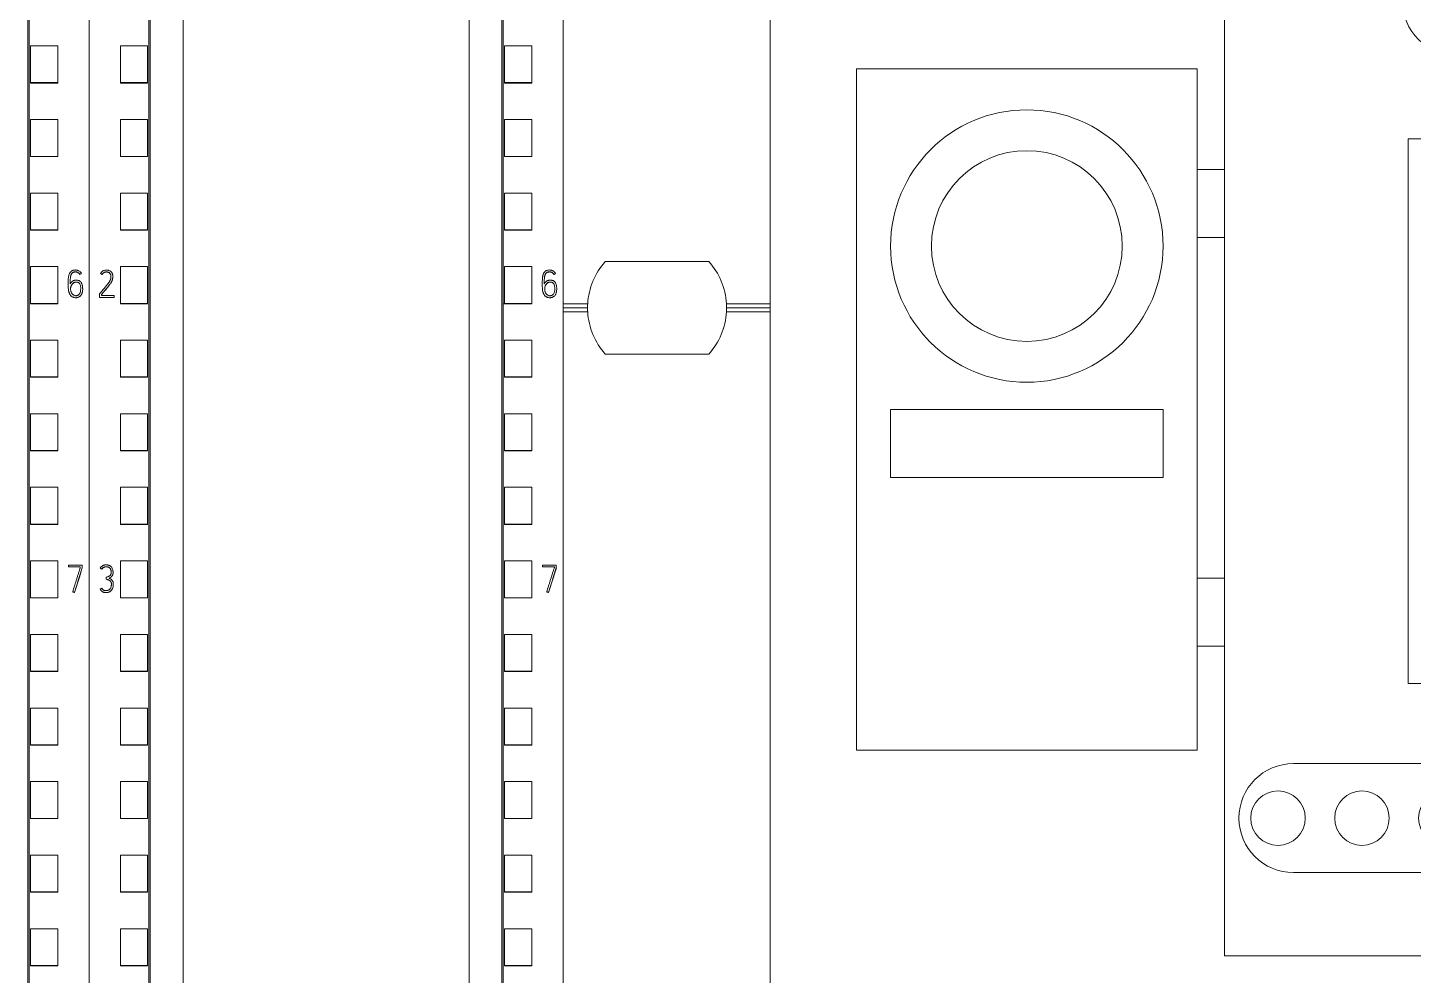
# Model space of a CAD drawing. Header units: millimetres. Extents: x 4134 to 7422, y 1400 to 3585.
# Drawn here: x 5524.5 to 5626.3, y 3261.6 to 3331.2 of the extents above; entities that cross this region are included whole.
import ezdxf

# ---------------------------------------------------------------- set-up
doc = ezdxf.new("R2010")
doc.units = ezdxf.units.MM
doc.layers.add('000-PI-Oprema', color=30, linetype='Continuous', lineweight=5)
for name, color, linetype in [('002-PI-Kabelska kanalica', 150, 'Continuous'), ('004-PI-DIN Šina', 3, 'Continuous'), ('SI-Ormari', 51, 'Continuous')]:
    doc.layers.add(name, color=color, linetype=linetype)

# ---------------------------------------------------------------- blocks, each defined once
blk = doc.blocks.new('*U540')
at = {"layer": '000-PI-Oprema', "color": 0, "linetype": 'ByBlock', "lineweight": 0}
for p, q in [((2.5, 25), (22.5, 25)), ((2.5, 25), (2.5, 20)), ((22.5, 25), (22.5, 20)), ((2.5, 20), (22.5, 20))]:
    blk.add_line(p, q, dxfattribs=at)
blk.add_lwpolyline([(0, 50), (25, 50), (25, 0), (0, 0)], close=True, dxfattribs=at)
for radius in [10, 7]:
    blk.add_circle((12.5, 37), radius, dxfattribs=at)
blk = doc.blocks.new('*U541')
at = {"layer": 'SI-Ormari', "color": 0, "linetype": 'ByBlock', "lineweight": 0}
for p, q in [((17.07, 74), (33.93, 74)), ((17.07, 74), (33.93, 74)), ((17.07, 66), (33.93, 66)), ((17.07, 66), (33.93, 66)), ((25.5, 59.88), (13.5, 59.88)), ((13.5, 59.88), (13.5, 19.88)), ((25.5, 59.88), (13.5, 59.88)), ((13.5, 59.88), (13.5, 19.88)), ((25.5, 59.88), (37.5, 59.88)), ((25.5, 59.88), (37.5, 59.88)), ((37.5, 59.88), (37.5, 19.88)), ((37.5, 59.88), (37.5, 19.88)), ((25.5, 19.88), (13.5, 19.88)), ((25.5, 19.88), (13.5, 19.88)), ((25.5, 19.88), (37.5, 19.88)), ((25.5, 19.88), (37.5, 19.88)), ((5.07, 14), (45.93, 14)), ((5.07, 14), (45.93, 14)), ((5.07, 6), (45.93, 6)), ((5.07, 6), (45.93, 6))]:
    blk.add_line(p, q, dxfattribs=at)
for points in [[(0, -0.12), (0, 79.88), (51, 79.88), (51, -0.12)], [(15.5, 44.88), (15.5, 54.88), (35.5, 54.88), (35.5, 44.88)], [(15.5, 44.88), (15.5, 54.88), (35.5, 54.88), (35.5, 44.88)]]:
    blk.add_lwpolyline(points, close=True, dxfattribs=at)
for centre, radius in [((16.26, 70), 2), ((16.26, 70), 2), ((22.42, 70), 2), ((22.42, 70), 2), ((28.58, 70), 2), ((28.58, 70), 2), ((34.74, 70), 2), ((34.74, 70), 2), ((18.5, 39.88), 3), ((18.5, 39.88), 3), ((25.5, 39.88), 3), ((25.5, 39.88), 3), ((32.5, 39.88), 3), ((32.5, 39.88), 3), ((3.94, 10), 2), ((3.94, 10), 2), ((10.1, 10), 2), ((10.1, 10), 2), ((16.26, 10), 2), ((16.26, 10), 2), ((22.42, 10), 2), ((22.42, 10), 2), ((28.58, 10), 2), ((28.58, 10), 2), ((34.74, 10), 2), ((34.74, 10), 2), ((40.9, 10), 2), ((40.9, 10), 2), ((47.06, 10), 2), ((47.06, 10), 2)]:
    blk.add_circle(centre, radius, dxfattribs=at)
for centre, start, end in [((17.07, 70), 90, 270), ((17.07, 70), 90, 270), ((33.93, 70), 270, 90), ((33.93, 70), 270, 90), ((5.07, 10), 90, 270), ((5.07, 10), 90, 270), ((45.93, 10), 270, 90), ((45.93, 10), 270, 90)]:
    blk.add_arc(centre, 4, start, end, dxfattribs=at)
blk = doc.blocks.new('S7-1500 AI HS - 6ES7531-7NF10-0AB0')
at = {"layer": '000-PI-Oprema', "color": 0, "linetype": 'ByBlock', "lineweight": 0}
for p, q in [((0, 134.68), (0, 21.26)), ((34.8, 134.68), (34.8, 21.26)), ((4.4, 132.4), (4.4, 23.58)), ((30.4, 23.58), (30.4, 132.4)), ((2.3, 101.38), (2.3, 104.08)), ((4.3, 104.08), (2.3, 104.08)), ((4.3, 101.38), (4.3, 104.08)), ((30.5, 101.38), (30.5, 104.08)), ((30.5, 104.08), (32.5, 104.08)), ((32.5, 101.38), (32.5, 104.08)), ((2.3, 101.35), (2.3, 101.38)), ((4.3, 101.38), (2.3, 101.38)), ((4.3, 101.35), (2.3, 101.35)), ((4.3, 101.35), (4.3, 101.38)), ((30.5, 101.35), (30.5, 101.38)), ((30.5, 101.38), (32.5, 101.38)), ((30.5, 101.35), (32.5, 101.35)), ((32.5, 101.35), (32.5, 101.38)), ((2.3, 95.97), (2.3, 98.68)), ((4.3, 98.68), (2.3, 98.68)), ((4.3, 95.97), (4.3, 98.68)), ((30.5, 95.97), (30.5, 98.68)), ((30.5, 98.68), (32.5, 98.68)), ((32.5, 95.97), (32.5, 98.68)), ((2.3, 95.95), (2.3, 95.97)), ((4.3, 95.97), (2.3, 95.97)), ((4.3, 95.95), (2.3, 95.95)), ((4.3, 95.95), (4.3, 95.97)), ((30.5, 95.95), (30.5, 95.97)), ((30.5, 95.97), (32.5, 95.97)), ((30.5, 95.95), (32.5, 95.95)), ((32.5, 95.95), (32.5, 95.97)), ((2.3, 90.57), (2.3, 93.27)), ((4.3, 93.27), (2.3, 93.27)), ((4.3, 90.57), (4.3, 93.27)), ((30.5, 90.57), (30.5, 93.27)), ((30.5, 93.27), (32.5, 93.27)), ((32.5, 90.57), (32.5, 93.27)), ((2.3, 90.55), (2.3, 90.57)), ((4.3, 90.57), (2.3, 90.57)), ((4.3, 90.55), (2.3, 90.55)), ((4.3, 90.55), (4.3, 90.57)), ((30.5, 90.55), (30.5, 90.57)), ((30.5, 90.57), (32.5, 90.57)), ((30.5, 90.55), (32.5, 90.55)), ((32.5, 90.55), (32.5, 90.57)), ((2.3, 85.17), (2.3, 87.87)), ((4.3, 87.87), (2.3, 87.87)), ((4.3, 85.17), (4.3, 87.87)), ((30.5, 85.17), (30.5, 87.87)), ((30.5, 87.87), (32.5, 87.87)), ((32.5, 85.17), (32.5, 87.87)), ((1.75, 87.13), (1.75, 87.14)), ((33.27, 86.57), (33.27, 86.56)), ((34.12, 87.3), (34.12, 87.3)), ((34.24, 87.37), (34.24, 87.36)), ((1.84, 85.61), (0.77, 85.61)), ((0.77, 85.61), (1.84, 85.61)), ((1.84, 85.75), (0.91, 85.75)), ((1.84, 85.61), (1.84, 85.75)), ((1.84, 85.61), (1.84, 85.61)), ((34.34, 86.27), (34.34, 86.27)), ((2.3, 85.15), (2.3, 85.17)), ((4.3, 85.17), (2.3, 85.17)), ((4.3, 85.15), (2.3, 85.15)), ((4.3, 85.15), (4.3, 85.17)), ((30.5, 85.15), (30.5, 85.17)), ((30.5, 85.17), (32.5, 85.17)), ((30.5, 85.15), (32.5, 85.15)), ((32.5, 85.15), (32.5, 85.17)), ((2.3, 79.77), (2.3, 82.47)), ((4.3, 82.47), (2.3, 82.47)), ((4.3, 79.77), (4.3, 82.47)), ((30.5, 79.77), (30.5, 82.47)), ((30.5, 82.47), (32.5, 82.47)), ((32.5, 79.77), (32.5, 82.47)), ((2.3, 79.75), (2.3, 79.77)), ((4.3, 79.77), (2.3, 79.77)), ((4.3, 79.75), (2.3, 79.75)), ((4.3, 79.75), (4.3, 79.77)), ((30.5, 79.75), (30.5, 79.77)), ((30.5, 79.77), (32.5, 79.77)), ((30.5, 79.75), (32.5, 79.75)), ((32.5, 79.75), (32.5, 79.77)), ((2.3, 74.37), (2.3, 77.07)), ((4.3, 77.07), (2.3, 77.07)), ((4.3, 74.37), (4.3, 77.07)), ((30.5, 74.37), (30.5, 77.07)), ((30.5, 77.07), (32.5, 77.07)), ((32.5, 74.37), (32.5, 77.07)), ((2.3, 74.35), (2.3, 74.37)), ((4.3, 74.37), (2.3, 74.37)), ((4.3, 74.35), (2.3, 74.35)), ((4.3, 74.35), (4.3, 74.37)), ((30.5, 74.37), (32.5, 74.37)), ((30.5, 74.35), (30.5, 74.37)), ((30.5, 74.35), (32.5, 74.35)), ((32.5, 74.35), (32.5, 74.37)), ((2.3, 68.97), (2.3, 71.67)), ((4.3, 71.67), (2.3, 71.67)), ((4.3, 68.97), (4.3, 71.67)), ((30.5, 68.97), (30.5, 71.67)), ((30.5, 71.67), (32.5, 71.67)), ((32.5, 68.97), (32.5, 71.67)), ((2.3, 68.95), (2.3, 68.97)), ((4.3, 68.97), (2.3, 68.97)), ((4.3, 68.95), (2.3, 68.95)), ((4.3, 68.95), (4.3, 68.97)), ((30.5, 68.97), (32.5, 68.97)), ((30.5, 68.95), (30.5, 68.97)), ((30.5, 68.95), (32.5, 68.95)), ((32.5, 68.95), (32.5, 68.97)), ((2.3, 63.56), (2.3, 66.27)), ((4.3, 66.27), (2.3, 66.27)), ((4.3, 63.56), (4.3, 66.27)), ((30.5, 63.56), (30.5, 66.27)), ((30.5, 66.27), (32.5, 66.27)), ((32.5, 63.56), (32.5, 66.27)), ((1.77, 65.41), (1.77, 65.42)), ((33.3, 65.82), (33.3, 65.96)), ((33.3, 65.96), (34.3, 65.96)), ((33.3, 65.82), (34.16, 65.82)), ((33.3, 65.82), (33.3, 65.82)), ((34.16, 65.82), (33.3, 65.82)), ((34.16, 65.78), (34.16, 65.82)), ((34.3, 65.96), (34.3, 65.76)), ((34.3, 65.76), (34.3, 65.75)), ((1.25, 65.06), (1.25, 65.06)), ((1.25, 64.92), (1.25, 64.92)), ((1.78, 64.56), (1.78, 64.56)), ((2.3, 63.55), (2.3, 63.56)), ((4.3, 63.56), (2.3, 63.56)), ((4.3, 63.55), (2.3, 63.55)), ((4.3, 63.55), (4.3, 63.56)), ((30.5, 63.55), (30.5, 63.56)), ((30.5, 63.56), (32.5, 63.56)), ((30.5, 63.55), (32.5, 63.55)), ((32.5, 63.55), (32.5, 63.56)), ((33.6, 64), (33.6, 63.99)), ((33.73, 63.95), (33.73, 63.95)), ((2.3, 58.16), (2.3, 60.86)), ((4.3, 60.86), (2.3, 60.86)), ((4.3, 58.16), (4.3, 60.86)), ((30.5, 58.16), (30.5, 60.86)), ((30.5, 60.86), (32.5, 60.86)), ((32.5, 58.16), (32.5, 60.86)), ((2.3, 58.15), (2.3, 58.16)), ((4.3, 58.16), (2.3, 58.16)), ((4.3, 58.15), (2.3, 58.15)), ((4.3, 58.15), (4.3, 58.16)), ((30.5, 58.15), (30.5, 58.16)), ((30.5, 58.16), (32.5, 58.16)), ((30.5, 58.15), (32.5, 58.15)), ((32.5, 58.15), (32.5, 58.16)), ((2.3, 52.76), (2.3, 55.46)), ((4.3, 55.46), (2.3, 55.46)), ((4.3, 52.76), (4.3, 55.46)), ((30.5, 52.76), (30.5, 55.46)), ((30.5, 55.46), (32.5, 55.46)), ((32.5, 52.76), (32.5, 55.46)), ((2.3, 52.75), (2.3, 52.76)), ((4.3, 52.76), (2.3, 52.76)), ((4.3, 52.75), (2.3, 52.75)), ((4.3, 52.75), (4.3, 52.76)), ((30.5, 52.75), (30.5, 52.76)), ((30.5, 52.76), (32.5, 52.76)), ((30.5, 52.75), (32.5, 52.75)), ((32.5, 52.75), (32.5, 52.76)), ((2.3, 47.36), (2.3, 50.06)), ((4.3, 50.06), (2.3, 50.06)), ((4.3, 47.36), (4.3, 50.06)), ((30.5, 47.36), (30.5, 50.06)), ((30.5, 50.06), (32.5, 50.06)), ((32.5, 47.36), (32.5, 50.06)), ((2.3, 47.35), (2.3, 47.36)), ((4.3, 47.36), (2.3, 47.36)), ((4.3, 47.35), (2.3, 47.35)), ((4.3, 47.35), (4.3, 47.36)), ((30.5, 47.35), (30.5, 47.36)), ((30.5, 47.36), (32.5, 47.36)), ((30.5, 47.35), (32.5, 47.35)), ((32.5, 47.35), (32.5, 47.36)), ((2.3, 41.96), (2.3, 44.66)), ((4.3, 44.66), (2.3, 44.66)), ((4.3, 41.96), (4.3, 44.66)), ((30.5, 41.96), (30.5, 44.66)), ((30.5, 44.66), (32.5, 44.66)), ((32.5, 41.96), (32.5, 44.66)), ((2.3, 41.95), (2.3, 41.96)), ((4.3, 41.96), (2.3, 41.96)), ((4.3, 41.95), (2.3, 41.95)), ((4.3, 41.95), (4.3, 41.96)), ((30.5, 41.95), (30.5, 41.96)), ((30.5, 41.96), (32.5, 41.96)), ((30.5, 41.95), (32.5, 41.95)), ((32.5, 41.95), (32.5, 41.96)), ((2.3, 36.56), (2.3, 39.26)), ((4.3, 39.26), (2.3, 39.26)), ((4.3, 36.56), (4.3, 39.26)), ((30.5, 36.56), (30.5, 39.26)), ((30.5, 39.26), (32.5, 39.26)), ((32.5, 36.56), (32.5, 39.26)), ((4.3, 36.56), (2.3, 36.56)), ((2.3, 36.55), (2.3, 36.56)), ((4.3, 36.55), (2.3, 36.55)), ((4.3, 36.55), (4.3, 36.56)), ((30.5, 36.56), (32.5, 36.56)), ((30.5, 36.55), (30.5, 36.56)), ((30.5, 36.55), (32.5, 36.55)), ((32.5, 36.55), (32.5, 36.56))]:
    blk.add_line(p, q, dxfattribs=at)
at = {"layer": '000-PI-Oprema', "color": 0, "linetype": 'ByBlock', "lineweight": 0, "ltscale": 0.25}
for p, q in [((0.85, 87.36), (0.97, 87.29)), ((0.77, 85.87), (0.77, 85.61)), ((0.91, 85.75), (0.91, 85.82)), ((0.82, 65.73), (0.95, 65.66)), ((0.82, 64.2), (0.95, 64.26))]:
    blk.add_line(p, q, dxfattribs=at)
at = {"layer": '000-PI-Oprema', "color": 7, "linetype": 'Continuous', "lineweight": 13}
for centre, major_axis, ratio, start_param, end_param in [((37.84, 14.79), (314.6, 1002.18), 0.017762, 1.525489, 1.527294), ((37.83, 14.85), (314.39, 1001.51), 0.017752, 1.525522, 1.527328)]:
    blk.add_ellipse(centre, major_axis=major_axis, ratio=ratio, start_param=start_param, end_param=end_param, dxfattribs=at)
at = {"layer": '000-PI-Oprema', "color": 0, "linetype": 'ByBlock', "lineweight": 0}
for points, knots in [([(4.5, 132.59), (4.5, 129.54), (4.5, 119.97), (4.5, 105.8), (4.5, 91.24), (4.5, 77.03), (4.5, 62.73), (4.5, 47.24), (4.5, 34.61), (4.5, 26.64), (4.5, 23.3)], [0, 0, 0, 0, 0.083934, 0.263736, 0.389889, 0.484142, 0.653794, 0.78188, 0.908517, 1, 1, 1, 1]), ([(30.3, 23.3), (30.3, 26.64), (30.3, 34.61), (30.3, 47.24), (30.3, 62.73), (30.3, 77.03), (30.3, 91.24), (30.3, 105.8), (30.3, 119.97), (30.3, 129.54), (30.3, 132.59)], [0, 0, 0, 0, 0.091483, 0.21812, 0.346206, 0.515858, 0.610111, 0.736264, 0.916066, 1, 1, 1, 1]), ([(6.9, 129.52), (6.9, 127.5), (6.9, 118.95), (6.9, 105.8), (6.9, 91.24), (6.9, 77.03), (6.9, 62.73), (6.9, 47.24), (6.9, 34.49), (6.9, 25.6), (6.9, 21.35), (6.9, 20.55)], [0, 0, 0, 0, 0.055935, 0.236292, 0.362833, 0.457376, 0.627551, 0.756032, 0.883059, 0.978086, 1, 1, 1, 1]), ([(27.9, 129.52), (27.9, 127.5), (27.9, 118.95), (27.9, 105.8), (27.9, 91.24), (27.9, 77.03), (27.9, 62.73), (27.9, 47.24), (27.9, 34.49), (27.9, 25.6), (27.9, 21.35), (27.9, 20.55)], [0, 0, 0, 0, 0.055935, 0.236292, 0.362833, 0.457376, 0.627551, 0.756032, 0.883059, 0.978086, 1, 1, 1, 1]), ([(0.97, 87.3), (0.98, 87.32), (1, 87.34), (1.02, 87.37), (1.03, 87.38), (1.05, 87.4), (1.06, 87.41), (1.09, 87.43), (1.11, 87.45), (1.16, 87.47), (1.18, 87.47), (1.22, 87.48), (1.23, 87.48), (1.26, 87.48), (1.27, 87.48), (1.31, 87.48), (1.34, 87.48), (1.38, 87.47), (1.39, 87.47), (1.41, 87.46), (1.43, 87.46), (1.46, 87.44), (1.48, 87.43), (1.51, 87.4), (1.52, 87.39), (1.54, 87.37), (1.55, 87.36), (1.56, 87.35), (1.56, 87.34), (1.57, 87.33), (1.58, 87.31), (1.59, 87.3), (1.59, 87.27), (1.6, 87.26), (1.6, 87.23), (1.61, 87.22), (1.61, 87.19), (1.61, 87.18), (1.61, 87.16), (1.61, 87.14), (1.61, 87.12), (1.61, 87.1), (1.61, 87.08), (1.61, 87.07), (1.6, 87.03), (1.6, 87), (1.59, 86.96), (1.58, 86.95), (1.58, 86.93), (1.57, 86.91), (1.56, 86.88), (1.55, 86.86), (1.52, 86.81), (1.51, 86.79), (1.48, 86.74), (1.47, 86.72), (1.43, 86.66), (1.4, 86.62), (1.3, 86.49), (1.24, 86.41), (1.14, 86.3), (1.11, 86.26), (1.04, 86.18), (1.01, 86.14), (0.94, 86.06), (0.9, 86.02), (0.84, 85.95), (0.8, 85.91), (0.77, 85.87)], [0, 0, 0, 0, 0.03125, 0.03125, 0.046875, 0.046875, 0.0625, 0.0625, 0.09375, 0.09375, 0.125, 0.125, 0.140625, 0.140625, 0.15625, 0.15625, 0.1875, 0.1875, 0.203125, 0.203125, 0.21875, 0.21875, 0.25, 0.25, 0.265625, 0.265625, 0.28125, 0.28125, 0.289063, 0.289063, 0.296875, 0.3125, 0.3125, 0.328125, 0.328125, 0.34375, 0.34375, 0.359375, 0.359375, 0.375, 0.375, 0.390625, 0.390625, 0.40625, 0.40625, 0.4375, 0.4375, 0.453125, 0.453125, 0.46875, 0.46875, 0.5, 0.5, 0.53125, 0.53125, 0.5625, 0.5625, 0.625, 0.625, 0.75, 0.75, 0.8125, 0.8125, 0.875, 0.875, 0.9375, 0.9375, 1, 1, 1, 1]), ([(0.91, 85.82), (0.95, 85.86), (0.99, 85.91), (1.06, 86), (1.1, 86.05), (1.18, 86.14), (1.22, 86.19), (1.3, 86.28), (1.34, 86.32), (1.41, 86.42), (1.45, 86.46), (1.51, 86.54), (1.52, 86.56), (1.56, 86.61), (1.58, 86.63), (1.61, 86.68), (1.63, 86.71), (1.66, 86.76), (1.67, 86.79), (1.69, 86.83), (1.69, 86.84), (1.71, 86.87), (1.71, 86.89), (1.73, 86.93), (1.73, 86.96), (1.74, 87.02), (1.75, 87.05), (1.75, 87.09), (1.75, 87.11), (1.75, 87.14), (1.75, 87.15), (1.75, 87.2), (1.75, 87.23), (1.74, 87.27), (1.74, 87.29), (1.73, 87.32), (1.72, 87.33), (1.71, 87.36), (1.71, 87.37), (1.69, 87.4), (1.69, 87.41), (1.67, 87.43), (1.67, 87.44), (1.66, 87.45), (1.66, 87.46), (1.64, 87.47), (1.63, 87.48), (1.61, 87.51), (1.6, 87.52), (1.58, 87.53), (1.57, 87.53), (1.56, 87.54), (1.56, 87.55), (1.52, 87.57), (1.5, 87.58), (1.45, 87.59), (1.44, 87.6), (1.41, 87.61), (1.39, 87.61), (1.36, 87.61), (1.35, 87.62), (1.32, 87.62), (1.3, 87.62), (1.27, 87.62), (1.26, 87.62), (1.23, 87.62), (1.21, 87.62), (1.17, 87.61), (1.14, 87.61), (1.09, 87.59), (1.08, 87.59), (1.06, 87.58), (1.05, 87.57), (1.04, 87.57), (1.03, 87.56), (1, 87.55), (0.98, 87.53), (0.94, 87.5), (0.93, 87.49), (0.91, 87.46), (0.9, 87.45), (0.87, 87.42), (0.86, 87.39), (0.85, 87.36)], [0, 0, 0, 0, 0.0625, 0.0625, 0.125, 0.125, 0.1875, 0.1875, 0.25, 0.25, 0.3125, 0.3125, 0.34375, 0.34375, 0.375, 0.375, 0.40625, 0.40625, 0.4375, 0.4375, 0.453125, 0.453125, 0.46875, 0.46875, 0.5, 0.5, 0.53125, 0.53125, 0.546875, 0.546875, 0.5625, 0.5625, 0.59375, 0.59375, 0.609375, 0.609375, 0.625, 0.625, 0.640625, 0.640625, 0.65625, 0.65625, 0.664062, 0.664062, 0.671875, 0.671875, 0.6875, 0.6875, 0.703125, 0.703125, 0.710937, 0.710937, 0.71875, 0.71875, 0.75, 0.75, 0.765625, 0.765625, 0.78125, 0.78125, 0.796875, 0.796875, 0.8125, 0.8125, 0.828125, 0.828125, 0.84375, 0.84375, 0.875, 0.875, 0.890625, 0.890625, 0.898437, 0.898437, 0.90625, 0.90625, 0.9375, 0.9375, 0.953125, 0.953125, 0.96875, 0.96875, 1, 1, 1, 1]), ([(1.61, 87.13), (1.61, 87.14), (1.61, 87.15), (1.61, 87.17), (1.61, 87.18), (1.61, 87.21), (1.6, 87.22), (1.6, 87.25), (1.6, 87.26), (1.59, 87.29), (1.58, 87.3), (1.57, 87.32), (1.57, 87.32), (1.57, 87.33), (1.56, 87.34), (1.54, 87.37), (1.53, 87.38), (1.5, 87.41), (1.5, 87.41), (1.48, 87.42), (1.47, 87.43), (1.44, 87.44), (1.42, 87.45), (1.39, 87.46), (1.38, 87.47), (1.34, 87.47), (1.31, 87.48), (1.26, 87.48), (1.22, 87.47), (1.19, 87.47), (1.16, 87.46), (1.15, 87.45), (1.12, 87.44), (1.11, 87.44), (1.09, 87.43), (1.08, 87.42), (1.05, 87.4), (1.03, 87.38), (1, 87.35), (1, 87.34), (0.98, 87.32), (0.98, 87.3), (0.97, 87.29)], [0, 0, 0, 0, 0.034384, 0.034384, 0.076368, 0.076368, 0.118351, 0.118351, 0.160334, 0.160334, 0.202317, 0.202317, 0.223309, 0.223309, 0.244301, 0.244301, 0.328267, 0.328267, 0.349259, 0.349259, 0.370251, 0.412234, 0.454217, 0.454217, 0.496201, 0.496201, 0.580167, 0.580167, 0.664134, 0.706117, 0.706117, 0.7481, 0.7481, 0.790084, 0.790084, 0.832067, 0.832067, 0.916033, 0.916033, 0.958017, 0.958017, 1, 1, 1, 1]), ([(34.24, 87.37), (34.23, 87.4), (34.21, 87.42), (34.19, 87.45), (34.18, 87.46), (34.16, 87.49), (34.15, 87.5), (34.12, 87.53), (34.09, 87.54), (34.05, 87.56), (34.04, 87.57), (34.02, 87.58), (34, 87.59), (33.96, 87.6), (33.93, 87.61), (33.89, 87.62), (33.88, 87.62), (33.85, 87.62), (33.83, 87.62), (33.79, 87.63), (33.76, 87.63), (33.72, 87.62), (33.7, 87.62), (33.68, 87.62), (33.66, 87.61), (33.62, 87.6), (33.59, 87.59), (33.55, 87.57), (33.54, 87.56), (33.52, 87.55), (33.5, 87.54), (33.47, 87.51), (33.45, 87.49), (33.42, 87.46), (33.41, 87.45), (33.4, 87.42), (33.39, 87.41), (33.37, 87.38), (33.35, 87.35), (33.33, 87.29), (33.33, 87.27), (33.31, 87.21), (33.31, 87.18), (33.3, 87.13), (33.29, 87.1), (33.28, 87.01), (33.28, 86.96), (33.28, 86.84), (33.27, 86.78), (33.27, 86.61), (33.27, 86.5), (33.28, 86.35), (33.28, 86.33), (33.28, 86.27), (33.28, 86.24), (33.29, 86.15), (33.3, 86.1), (33.32, 86.03), (33.32, 86.01), (33.33, 85.99), (33.34, 85.97), (33.35, 85.93), (33.36, 85.9), (33.38, 85.86), (33.38, 85.85), (33.4, 85.83), (33.41, 85.81), (33.43, 85.78), (33.45, 85.75), (33.48, 85.72), (33.49, 85.71), (33.51, 85.7), (33.52, 85.69), (33.56, 85.66), (33.58, 85.65), (33.63, 85.63), (33.64, 85.63), (33.67, 85.62), (33.68, 85.61), (33.72, 85.6), (33.75, 85.6), (33.79, 85.59), (33.81, 85.59), (33.84, 85.59), (33.85, 85.59), (33.9, 85.6), (33.92, 85.6), (33.97, 85.61), (33.98, 85.62), (34.01, 85.63), (34.02, 85.63), (34.06, 85.65), (34.09, 85.66), (34.12, 85.69), (34.13, 85.7), (34.16, 85.71), (34.17, 85.72), (34.2, 85.75), (34.22, 85.78), (34.24, 85.81), (34.25, 85.83), (34.26, 85.85), (34.27, 85.87), (34.28, 85.91), (34.29, 85.93), (34.3, 85.97), (34.31, 85.99), (34.31, 86.02), (34.31, 86.03), (34.32, 86.07), (34.33, 86.1), (34.33, 86.19), (34.34, 86.25), (34.33, 86.33), (34.33, 86.36), (34.33, 86.42), (34.32, 86.45), (34.31, 86.5), (34.3, 86.53), (34.28, 86.59), (34.27, 86.62), (34.25, 86.67), (34.23, 86.69), (34.2, 86.74), (34.18, 86.76), (34.15, 86.79), (34.14, 86.8), (34.11, 86.82), (34.1, 86.83), (34.08, 86.84), (34.06, 86.85), (34.03, 86.86), (34.02, 86.86), (33.98, 86.87), (33.95, 86.88), (33.91, 86.88), (33.89, 86.88), (33.86, 86.88), (33.85, 86.88), (33.8, 86.88), (33.77, 86.88), (33.73, 86.87), (33.72, 86.86), (33.69, 86.85), (33.68, 86.85), (33.64, 86.83), (33.61, 86.82), (33.57, 86.79), (33.56, 86.78), (33.54, 86.76), (33.53, 86.75), (33.5, 86.72), (33.48, 86.7), (33.44, 86.66), (33.43, 86.63), (33.41, 86.6)], [0, 0, 0, 0, 0.015625, 0.015625, 0.023438, 0.023438, 0.03125, 0.03125, 0.046875, 0.046875, 0.054688, 0.054688, 0.0625, 0.0625, 0.078125, 0.078125, 0.085938, 0.085938, 0.09375, 0.09375, 0.109375, 0.109375, 0.117188, 0.117188, 0.125, 0.125, 0.140625, 0.140625, 0.148438, 0.148438, 0.15625, 0.15625, 0.171875, 0.171875, 0.179688, 0.179688, 0.1875, 0.1875, 0.203125, 0.203125, 0.21875, 0.21875, 0.234375, 0.234375, 0.25, 0.25, 0.28125, 0.28125, 0.3125, 0.3125, 0.375, 0.375, 0.390625, 0.390625, 0.40625, 0.40625, 0.4375, 0.4375, 0.445313, 0.445313, 0.453125, 0.453125, 0.46875, 0.46875, 0.476563, 0.476563, 0.484375, 0.484375, 0.5, 0.5, 0.507813, 0.507813, 0.515625, 0.515625, 0.53125, 0.53125, 0.539063, 0.539063, 0.546875, 0.546875, 0.5625, 0.5625, 0.570313, 0.570313, 0.578125, 0.578125, 0.59375, 0.59375, 0.601563, 0.601563, 0.609375, 0.609375, 0.625, 0.625, 0.632813, 0.632813, 0.640625, 0.640625, 0.65625, 0.65625, 0.664063, 0.664063, 0.671875, 0.671875, 0.6875, 0.6875, 0.695313, 0.695313, 0.703125, 0.703125, 0.71875, 0.71875, 0.75, 0.75, 0.765625, 0.765625, 0.78125, 0.78125, 0.796875, 0.796875, 0.8125, 0.8125, 0.828125, 0.828125, 0.84375, 0.84375, 0.851563, 0.851563, 0.859375, 0.859375, 0.867188, 0.867188, 0.875, 0.875, 0.890625, 0.890625, 0.898438, 0.898438, 0.90625, 0.90625, 0.921875, 0.921875, 0.929688, 0.929688, 0.9375, 0.9375, 0.953125, 0.953125, 0.960938, 0.960938, 0.96875, 0.96875, 0.984375, 0.984375, 1, 1, 1, 1]), ([(33.41, 86.6), (33.41, 86.67), (33.42, 86.73), (33.42, 86.82), (33.42, 86.85), (33.42, 86.91), (33.42, 86.94), (33.43, 87), (33.43, 87.03), (33.43, 87.09), (33.44, 87.12), (33.45, 87.17), (33.45, 87.18), (33.46, 87.21), (33.46, 87.23), (33.48, 87.27), (33.49, 87.3), (33.51, 87.33), (33.51, 87.34), (33.52, 87.35), (33.52, 87.36), (33.54, 87.38), (33.55, 87.39), (33.56, 87.41), (33.57, 87.41), (33.58, 87.42), (33.59, 87.43), (33.61, 87.44), (33.62, 87.45), (33.64, 87.46), (33.65, 87.46), (33.66, 87.47), (33.67, 87.47), (33.69, 87.48), (33.71, 87.48), (33.74, 87.48), (33.75, 87.49), (33.78, 87.49), (33.8, 87.49), (33.83, 87.49), (33.85, 87.48), (33.88, 87.48), (33.9, 87.48), (33.92, 87.47), (33.94, 87.46), (33.94, 87.46), (33.96, 87.45), (33.98, 87.45), (34, 87.43), (34.02, 87.42), (34.04, 87.41), (34.04, 87.4), (34.05, 87.39), (34.06, 87.39), (34.07, 87.37), (34.08, 87.36), (34.1, 87.33), (34.11, 87.32), (34.12, 87.3)], [0, 0, 0, 0, 0.125, 0.125, 0.1875, 0.1875, 0.25, 0.25, 0.3125, 0.3125, 0.375, 0.375, 0.40625, 0.40625, 0.4375, 0.4375, 0.5, 0.5, 0.515625, 0.515625, 0.53125, 0.53125, 0.5625, 0.5625, 0.578125, 0.578125, 0.59375, 0.59375, 0.625, 0.625, 0.640625, 0.640625, 0.65625, 0.65625, 0.6875, 0.6875, 0.71875, 0.71875, 0.75, 0.75, 0.78125, 0.78125, 0.8125, 0.828125, 0.828125, 0.84375, 0.84375, 0.875, 0.875, 0.90625, 0.90625, 0.921875, 0.921875, 0.9375, 0.9375, 0.96875, 0.96875, 1, 1, 1, 1]), ([(34.12, 87.3), (34.1, 87.33), (34.09, 87.35), (34.06, 87.38), (34.05, 87.38), (34.04, 87.4), (34.04, 87.4), (34.02, 87.42), (33.99, 87.43), (33.97, 87.45), (33.94, 87.46), (33.92, 87.46), (33.89, 87.47), (33.88, 87.47), (33.85, 87.48), (33.83, 87.48), (33.78, 87.48), (33.75, 87.48), (33.71, 87.47), (33.69, 87.47), (33.66, 87.46), (33.65, 87.46), (33.63, 87.45), (33.62, 87.44), (33.61, 87.43), (33.6, 87.43), (33.58, 87.42), (33.56, 87.4), (33.55, 87.38), (33.54, 87.37), (33.53, 87.37), (33.52, 87.35), (33.51, 87.33), (33.5, 87.31), (33.49, 87.29), (33.48, 87.27), (33.47, 87.25), (33.46, 87.21), (33.45, 87.18), (33.44, 87.12), (33.44, 87.09), (33.43, 87.03), (33.43, 87), (33.42, 86.94), (33.42, 86.9), (33.42, 86.84), (33.42, 86.81), (33.42, 86.72), (33.41, 86.66), (33.41, 86.6)], [0, 0, 0, 0, 0.0625, 0.0625, 0.078125, 0.078125, 0.09375, 0.09375, 0.125, 0.15625, 0.15625, 0.1875, 0.1875, 0.21875, 0.21875, 0.25, 0.25, 0.3125, 0.3125, 0.34375, 0.34375, 0.375, 0.375, 0.390625, 0.390625, 0.40625, 0.40625, 0.4375, 0.453125, 0.453125, 0.46875, 0.46875, 0.5, 0.5, 0.53125, 0.53125, 0.5625, 0.5625, 0.625, 0.625, 0.6875, 0.6875, 0.75, 0.75, 0.8125, 0.8125, 0.875, 0.875, 1, 1, 1, 1]), ([(1.75, 87.13), (1.75, 87.11), (1.75, 87.09), (1.75, 87.04), (1.74, 87.01), (1.73, 86.96), (1.73, 86.95), (1.72, 86.92), (1.72, 86.9), (1.71, 86.88), (1.7, 86.86), (1.69, 86.83), (1.69, 86.82), (1.67, 86.78), (1.65, 86.75), (1.62, 86.7), (1.61, 86.68), (1.57, 86.63), (1.56, 86.6), (1.52, 86.55), (1.5, 86.53), (1.45, 86.46), (1.41, 86.41), (1.34, 86.32), (1.3, 86.27), (1.22, 86.18), (1.18, 86.13), (1.1, 86.04), (1.06, 86), (0.99, 85.9), (0.95, 85.86), (0.91, 85.81)], [0, 0, 0, 0, 0.040253, 0.040253, 0.096709, 0.096709, 0.124936, 0.124936, 0.153164, 0.153164, 0.181392, 0.181392, 0.20962, 0.20962, 0.266076, 0.266076, 0.322531, 0.322531, 0.378987, 0.378987, 0.435443, 0.435443, 0.548354, 0.548354, 0.661266, 0.661266, 0.774177, 0.774177, 0.887089, 0.887089, 1, 1, 1, 1]), ([(34.34, 86.27), (34.34, 86.22), (34.33, 86.18), (34.33, 86.1), (34.32, 86.07), (34.31, 86.03), (34.31, 86.02), (34.31, 85.99), (34.3, 85.97), (34.29, 85.93), (34.28, 85.9), (34.27, 85.86), (34.26, 85.85), (34.25, 85.82), (34.24, 85.81), (34.22, 85.77), (34.2, 85.75), (34.17, 85.72), (34.16, 85.71), (34.14, 85.69), (34.13, 85.68), (34.09, 85.66), (34.06, 85.64), (34.02, 85.63), (34.01, 85.62), (33.98, 85.61), (33.97, 85.61), (33.93, 85.6), (33.9, 85.59), (33.86, 85.59), (33.84, 85.59), (33.81, 85.59), (33.8, 85.59), (33.75, 85.59), (33.72, 85.6), (33.68, 85.61), (33.67, 85.61), (33.64, 85.62), (33.63, 85.63), (33.59, 85.64), (33.56, 85.66), (33.53, 85.67), (33.53, 85.68), (33.51, 85.69), (33.51, 85.69), (33.49, 85.71), (33.48, 85.72), (33.45, 85.75), (33.43, 85.77), (33.41, 85.81), (33.4, 85.82), (33.39, 85.84), (33.38, 85.86), (33.36, 85.9), (33.35, 85.92), (33.33, 85.98), (33.32, 86), (33.31, 86.06), (33.3, 86.09), (33.29, 86.15), (33.29, 86.2), (33.28, 86.26), (33.28, 86.32), (33.28, 86.35), (33.27, 86.44), (33.27, 86.5), (33.27, 86.56)], [0, 0, 0, 0, 0.061961, 0.061961, 0.100808, 0.100808, 0.120232, 0.120232, 0.139655, 0.139655, 0.178502, 0.178502, 0.197926, 0.197926, 0.217349, 0.217349, 0.256196, 0.256196, 0.27562, 0.27562, 0.295043, 0.295043, 0.33389, 0.33389, 0.353314, 0.353314, 0.372737, 0.372737, 0.411584, 0.411584, 0.431008, 0.431008, 0.450431, 0.450431, 0.489278, 0.489278, 0.508702, 0.508702, 0.528125, 0.528125, 0.566972, 0.566972, 0.576684, 0.576684, 0.586396, 0.586396, 0.605819, 0.605819, 0.644666, 0.644666, 0.66409, 0.66409, 0.683513, 0.683513, 0.72236, 0.72236, 0.761207, 0.761207, 0.800054, 0.800054, 0.838901, 0.877748, 0.877748, 0.916595, 0.916595, 1, 1, 1, 1]), ([(33.69, 86.7), (33.71, 86.71), (33.74, 86.72), (33.78, 86.73), (33.8, 86.74), (33.83, 86.74), (33.86, 86.74), (33.89, 86.74), (33.92, 86.74), (33.93, 86.74), (33.96, 86.73), (33.97, 86.73), (34, 86.72), (34.02, 86.72), (34.04, 86.7), (34.05, 86.69), (34.07, 86.67), (34.09, 86.66), (34.1, 86.64), (34.11, 86.63), (34.13, 86.6), (34.13, 86.59), (34.15, 86.55), (34.16, 86.52), (34.17, 86.48), (34.17, 86.47), (34.18, 86.44), (34.18, 86.42), (34.19, 86.38), (34.19, 86.35), (34.19, 86.29), (34.19, 86.26), (34.19, 86.18), (34.18, 86.12), (34.17, 86.03), (34.16, 86), (34.14, 85.96), (34.14, 85.95), (34.13, 85.92), (34.12, 85.91), (34.1, 85.87), (34.08, 85.85), (34.05, 85.82), (34.05, 85.82), (34.04, 85.81), (34.03, 85.8), (34.01, 85.79), (34, 85.78), (33.97, 85.77), (33.96, 85.76), (33.93, 85.75), (33.91, 85.74), (33.88, 85.74), (33.85, 85.74), (33.83, 85.74), (33.8, 85.74), (33.79, 85.74), (33.76, 85.74), (33.74, 85.75), (33.7, 85.76), (33.68, 85.78), (33.64, 85.8), (33.63, 85.81), (33.61, 85.83), (33.58, 85.85), (33.57, 85.87), (33.55, 85.89), (33.54, 85.91), (33.51, 85.94), (33.5, 85.97), (33.48, 86.01), (33.48, 86.02), (33.47, 86.05), (33.47, 86.06), (33.46, 86.11), (33.45, 86.14), (33.45, 86.18), (33.45, 86.19), (33.45, 86.22), (33.45, 86.24), (33.45, 86.28), (33.45, 86.31), (33.46, 86.37), (33.47, 86.4), (33.48, 86.44), (33.49, 86.45), (33.5, 86.48), (33.51, 86.49), (33.53, 86.53), (33.54, 86.56), (33.57, 86.59), (33.58, 86.6), (33.6, 86.62), (33.61, 86.63), (33.64, 86.67), (33.66, 86.68), (33.69, 86.7)], [0, 0, 0, 0, 0.03125, 0.03125, 0.046875, 0.046875, 0.0625, 0.078125, 0.078125, 0.09375, 0.09375, 0.109375, 0.109375, 0.125, 0.125, 0.140625, 0.140625, 0.15625, 0.15625, 0.171875, 0.171875, 0.1875, 0.1875, 0.21875, 0.21875, 0.234375, 0.234375, 0.25, 0.25, 0.28125, 0.28125, 0.3125, 0.3125, 0.375, 0.375, 0.40625, 0.40625, 0.421875, 0.421875, 0.4375, 0.4375, 0.46875, 0.46875, 0.476563, 0.476563, 0.484375, 0.484375, 0.5, 0.5, 0.515625, 0.515625, 0.53125, 0.546875, 0.546875, 0.5625, 0.5625, 0.578125, 0.578125, 0.59375, 0.59375, 0.625, 0.625, 0.640625, 0.640625, 0.65625, 0.671875, 0.671875, 0.6875, 0.6875, 0.71875, 0.71875, 0.734375, 0.734375, 0.75, 0.75, 0.78125, 0.78125, 0.796875, 0.796875, 0.8125, 0.8125, 0.84375, 0.84375, 0.875, 0.875, 0.890625, 0.890625, 0.90625, 0.90625, 0.9375, 0.9375, 0.953125, 0.953125, 0.96875, 0.96875, 1, 1, 1, 1]), ([(33.69, 86.69), (33.66, 86.68), (33.64, 86.66), (33.61, 86.63), (33.6, 86.62), (33.58, 86.6), (33.57, 86.58), (33.54, 86.55), (33.53, 86.52), (33.51, 86.49), (33.5, 86.47), (33.49, 86.45), (33.48, 86.43), (33.47, 86.39), (33.46, 86.36), (33.45, 86.32), (33.45, 86.3), (33.45, 86.28), (33.45, 86.26), (33.45, 86.24), (33.45, 86.22), (33.45, 86.21)], [0, 0, 0, 0, 0.157122, 0.157122, 0.235682, 0.235682, 0.314243, 0.314243, 0.471365, 0.471365, 0.549925, 0.549925, 0.628486, 0.628486, 0.785608, 0.785608, 0.864168, 0.864168, 0.942729, 0.942729, 1, 1, 1, 1]), ([(34.11, 86.63), (34.1, 86.63), (34.1, 86.64), (34.08, 86.66), (34.07, 86.67), (34.06, 86.68), (34.05, 86.69), (34.04, 86.7), (34.03, 86.7), (34.01, 86.71), (34, 86.72), (33.97, 86.72), (33.96, 86.73), (33.93, 86.73), (33.91, 86.73), (33.89, 86.74), (33.87, 86.74), (33.83, 86.73), (33.8, 86.73), (33.76, 86.72), (33.74, 86.72), (33.72, 86.71), (33.71, 86.71), (33.7, 86.7), (33.69, 86.7), (33.69, 86.69)], [0, 0, 0, 0, 0.053837, 0.053837, 0.148453, 0.148453, 0.195761, 0.195761, 0.243069, 0.243069, 0.337686, 0.337686, 0.432302, 0.432302, 0.526918, 0.526918, 0.621535, 0.621535, 0.810767, 0.810767, 0.905384, 0.905384, 0.952692, 0.952692, 1, 1, 1, 1]), ([(0.82, 65.73), (0.83, 65.75), (0.85, 65.78), (0.87, 65.81), (0.89, 65.84), (0.9, 65.84), (0.92, 65.86), (0.92, 65.86), (0.95, 65.88), (0.96, 65.9), (0.99, 65.91), (1, 65.92), (1.02, 65.93), (1.03, 65.93), (1.05, 65.94), (1.07, 65.95), (1.1, 65.96), (1.11, 65.96), (1.13, 65.96), (1.14, 65.97), (1.17, 65.97), (1.21, 65.98), (1.25, 65.98), (1.29, 65.98), (1.31, 65.98), (1.35, 65.97), (1.37, 65.97), (1.41, 65.96), (1.43, 65.96), (1.47, 65.94), (1.49, 65.94), (1.52, 65.92), (1.52, 65.92), (1.54, 65.91), (1.55, 65.9), (1.58, 65.89), (1.59, 65.88), (1.61, 65.86), (1.62, 65.85), (1.63, 65.83), (1.64, 65.83), (1.66, 65.8), (1.67, 65.79), (1.69, 65.75), (1.7, 65.73), (1.73, 65.68), (1.74, 65.64), (1.75, 65.58), (1.76, 65.56), (1.76, 65.52), (1.76, 65.5), (1.77, 65.46), (1.77, 65.44), (1.77, 65.4), (1.77, 65.38), (1.76, 65.34), (1.76, 65.32), (1.75, 65.28), (1.75, 65.26), (1.73, 65.22), (1.72, 65.21), (1.71, 65.18), (1.7, 65.17), (1.69, 65.15), (1.69, 65.15), (1.67, 65.12), (1.65, 65.11), (1.63, 65.09), (1.62, 65.08), (1.61, 65.07), (1.6, 65.06), (1.57, 65.05), (1.56, 65.04), (1.52, 65.02), (1.5, 65.01), (1.48, 65)], [0, 0, 0, 0, 0.03125, 0.0625, 0.0625, 0.078125, 0.078125, 0.09375, 0.09375, 0.125, 0.125, 0.140625, 0.140625, 0.15625, 0.15625, 0.1875, 0.1875, 0.203125, 0.203125, 0.21875, 0.21875, 0.25, 0.28125, 0.28125, 0.3125, 0.3125, 0.34375, 0.34375, 0.375, 0.375, 0.40625, 0.40625, 0.421875, 0.421875, 0.4375, 0.4375, 0.46875, 0.46875, 0.484375, 0.484375, 0.5, 0.5, 0.53125, 0.53125, 0.5625, 0.5625, 0.625, 0.625, 0.65625, 0.65625, 0.6875, 0.6875, 0.71875, 0.71875, 0.75, 0.75, 0.78125, 0.78125, 0.8125, 0.8125, 0.84375, 0.84375, 0.859375, 0.859375, 0.875, 0.875, 0.90625, 0.90625, 0.921875, 0.921875, 0.9375, 0.9375, 0.96875, 0.96875, 1, 1, 1, 1]), ([(1.25, 65.06), (1.28, 65.07), (1.31, 65.08), (1.37, 65.1), (1.4, 65.11), (1.45, 65.13), (1.46, 65.14), (1.49, 65.16), (1.51, 65.17), (1.53, 65.18), (1.53, 65.19), (1.54, 65.2), (1.55, 65.2), (1.57, 65.22), (1.58, 65.23), (1.59, 65.26), (1.59, 65.26), (1.6, 65.28), (1.6, 65.29), (1.61, 65.31), (1.62, 65.32), (1.62, 65.36), (1.62, 65.37), (1.63, 65.41), (1.63, 65.42), (1.63, 65.47), (1.62, 65.5), (1.62, 65.55), (1.61, 65.57), (1.61, 65.59), (1.6, 65.6), (1.6, 65.62), (1.6, 65.63), (1.59, 65.65), (1.58, 65.66), (1.56, 65.69), (1.55, 65.71), (1.53, 65.73), (1.52, 65.74), (1.5, 65.76), (1.5, 65.77), (1.49, 65.78), (1.48, 65.78), (1.46, 65.8), (1.44, 65.8), (1.41, 65.82), (1.4, 65.82), (1.36, 65.83), (1.35, 65.83), (1.31, 65.84), (1.3, 65.84), (1.26, 65.84), (1.25, 65.84), (1.21, 65.84), (1.2, 65.83), (1.17, 65.83), (1.15, 65.83), (1.13, 65.82), (1.12, 65.82), (1.1, 65.81), (1.09, 65.81), (1.08, 65.8), (1.07, 65.8), (1.06, 65.79), (1.05, 65.78), (1.03, 65.77), (1.02, 65.76), (0.99, 65.73), (0.98, 65.72), (0.97, 65.69), (0.96, 65.68), (0.95, 65.66)], [0, 0, 0, 0, 0.0625, 0.0625, 0.125, 0.125, 0.15625, 0.15625, 0.1875, 0.1875, 0.203125, 0.203125, 0.21875, 0.21875, 0.25, 0.25, 0.265625, 0.265625, 0.28125, 0.28125, 0.3125, 0.3125, 0.34375, 0.34375, 0.375, 0.375, 0.4375, 0.4375, 0.46875, 0.46875, 0.484375, 0.484375, 0.5, 0.5, 0.53125, 0.53125, 0.5625, 0.5625, 0.59375, 0.59375, 0.609375, 0.609375, 0.625, 0.625, 0.65625, 0.65625, 0.6875, 0.6875, 0.71875, 0.71875, 0.75, 0.75, 0.78125, 0.78125, 0.8125, 0.8125, 0.84375, 0.84375, 0.859375, 0.859375, 0.875, 0.875, 0.890625, 0.890625, 0.90625, 0.90625, 0.9375, 0.9375, 0.96875, 0.96875, 1, 1, 1, 1]), ([(0.95, 65.66), (0.96, 65.67), (0.96, 65.69), (0.98, 65.71), (0.99, 65.73), (1.01, 65.74), (1.02, 65.75), (1.03, 65.76), (1.04, 65.77), (1.05, 65.78), (1.06, 65.78), (1.07, 65.79), (1.08, 65.79), (1.1, 65.8), (1.12, 65.81), (1.15, 65.82), (1.16, 65.82), (1.2, 65.83), (1.21, 65.83), (1.25, 65.83), (1.26, 65.83), (1.31, 65.83), (1.34, 65.83), (1.39, 65.82), (1.39, 65.82), (1.41, 65.81), (1.42, 65.81), (1.44, 65.8), (1.45, 65.79), (1.48, 65.78), (1.48, 65.77), (1.5, 65.76), (1.5, 65.76), (1.52, 65.74), (1.53, 65.73), (1.55, 65.71), (1.55, 65.7), (1.56, 65.69), (1.57, 65.67), (1.58, 65.65), (1.6, 65.61), (1.6, 65.6), (1.61, 65.57), (1.61, 65.56), (1.62, 65.54)], [0, 0, 0, 0, 0.055989, 0.055989, 0.111979, 0.111979, 0.139974, 0.139974, 0.167968, 0.167968, 0.195963, 0.195963, 0.223958, 0.223958, 0.279947, 0.279947, 0.335937, 0.335937, 0.391926, 0.391926, 0.447916, 0.447916, 0.559895, 0.559895, 0.587889, 0.587889, 0.615884, 0.615884, 0.671874, 0.671874, 0.699868, 0.699868, 0.727863, 0.727863, 0.783853, 0.783853, 0.811847, 0.811847, 0.839842, 0.895832, 0.895832, 0.951821, 0.951821, 1, 1, 1, 1]), ([(1.76, 65.32), (1.76, 65.33), (1.76, 65.34), (1.77, 65.37), (1.77, 65.39), (1.77, 65.41)], [0, 0, 0, 0, 0.372922, 0.372922, 1, 1, 1, 1]), ([(33.6, 64), (33.65, 64.15), (33.69, 64.3), (33.76, 64.52), (33.79, 64.59), (33.83, 64.74), (33.86, 64.82), (33.89, 64.93), (33.9, 64.97), (33.93, 65.04), (33.94, 65.08), (33.97, 65.19), (34, 65.26), (34.04, 65.41), (34.07, 65.49), (34.1, 65.6), (34.11, 65.63), (34.13, 65.69), (34.14, 65.71), (34.15, 65.74), (34.15, 65.75), (34.16, 65.76), (34.16, 65.77), (34.16, 65.78)], [0, 0, 0, 0, 0.25, 0.25, 0.375, 0.375, 0.5, 0.5, 0.5625, 0.5625, 0.625, 0.625, 0.75, 0.75, 0.875, 0.875, 0.9375, 0.9375, 0.96875, 0.96875, 0.984375, 0.984375, 1, 1, 1, 1]), ([(1.48, 65), (1.5, 64.99), (1.52, 64.98), (1.56, 64.96), (1.58, 64.95), (1.61, 64.92), (1.63, 64.91), (1.65, 64.89), (1.66, 64.88), (1.68, 64.87), (1.68, 64.86), (1.7, 64.84), (1.72, 64.82), (1.73, 64.79), (1.74, 64.78), (1.75, 64.77), (1.75, 64.76), (1.76, 64.73), (1.77, 64.71), (1.78, 64.68), (1.78, 64.67), (1.78, 64.64), (1.78, 64.63), (1.78, 64.6), (1.78, 64.58), (1.78, 64.54), (1.78, 64.52), (1.78, 64.48), (1.78, 64.46), (1.77, 64.41), (1.77, 64.39), (1.76, 64.33), (1.75, 64.29), (1.73, 64.24), (1.72, 64.23), (1.71, 64.21), (1.71, 64.2), (1.69, 64.18), (1.68, 64.16), (1.66, 64.13), (1.64, 64.11), (1.62, 64.09), (1.61, 64.08), (1.6, 64.06), (1.59, 64.06), (1.57, 64.04), (1.55, 64.03), (1.52, 64.01), (1.51, 64.01), (1.49, 64), (1.48, 63.99), (1.43, 63.97), (1.39, 63.96), (1.33, 63.95), (1.31, 63.95), (1.27, 63.95), (1.25, 63.95), (1.2, 63.95), (1.18, 63.95), (1.15, 63.95), (1.14, 63.96), (1.12, 63.96), (1.11, 63.96), (1.08, 63.97), (1.06, 63.97), (1.03, 63.99), (1.02, 63.99), (1, 64), (0.99, 64), (0.96, 64.02), (0.95, 64.03), (0.92, 64.05), (0.91, 64.06), (0.9, 64.08), (0.89, 64.08), (0.87, 64.11), (0.86, 64.13), (0.84, 64.16), (0.83, 64.18), (0.82, 64.2)], [0, 0, 0, 0, 0.03125, 0.03125, 0.0625, 0.0625, 0.09375, 0.09375, 0.109375, 0.109375, 0.125, 0.125, 0.15625, 0.15625, 0.171875, 0.171875, 0.1875, 0.1875, 0.21875, 0.21875, 0.234375, 0.234375, 0.25, 0.25, 0.28125, 0.28125, 0.3125, 0.3125, 0.34375, 0.34375, 0.375, 0.375, 0.4375, 0.4375, 0.453125, 0.453125, 0.46875, 0.46875, 0.5, 0.5, 0.53125, 0.53125, 0.546875, 0.546875, 0.5625, 0.5625, 0.59375, 0.59375, 0.609375, 0.609375, 0.625, 0.625, 0.6875, 0.6875, 0.71875, 0.71875, 0.75, 0.75, 0.78125, 0.78125, 0.796875, 0.796875, 0.8125, 0.8125, 0.84375, 0.84375, 0.859375, 0.859375, 0.875, 0.875, 0.90625, 0.90625, 0.921875, 0.921875, 0.9375, 0.9375, 0.96875, 0.96875, 1, 1, 1, 1]), ([(0.82, 64.19), (0.83, 64.18), (0.84, 64.16), (0.86, 64.12), (0.87, 64.1), (0.89, 64.08), (0.9, 64.07), (0.91, 64.05), (0.92, 64.05), (0.95, 64.03), (0.96, 64.02), (0.99, 64), (1, 63.99), (1.02, 63.98), (1.03, 63.98), (1.06, 63.97), (1.08, 63.96), (1.12, 63.95), (1.14, 63.95), (1.18, 63.94), (1.2, 63.94), (1.24, 63.94), (1.26, 63.94), (1.31, 63.95), (1.33, 63.95), (1.36, 63.95), (1.37, 63.95), (1.39, 63.96), (1.4, 63.96), (1.43, 63.97), (1.45, 63.97), (1.48, 63.99), (1.49, 63.99), (1.51, 64), (1.52, 64), (1.55, 64.02), (1.56, 64.03), (1.6, 64.06), (1.61, 64.07), (1.64, 64.1), (1.66, 64.12), (1.68, 64.15), (1.69, 64.17), (1.71, 64.2), (1.71, 64.2), (1.72, 64.22), (1.73, 64.23), (1.75, 64.28), (1.76, 64.32), (1.77, 64.38), (1.77, 64.4), (1.78, 64.45), (1.78, 64.47), (1.78, 64.49), (1.78, 64.49), (1.78, 64.5)], [0, 0, 0, 0, 0.045144, 0.045144, 0.090287, 0.090287, 0.112859, 0.112859, 0.135431, 0.135431, 0.180575, 0.180575, 0.203147, 0.203147, 0.225718, 0.225718, 0.270862, 0.270862, 0.316006, 0.316006, 0.361149, 0.361149, 0.406293, 0.406293, 0.451437, 0.451437, 0.474009, 0.474009, 0.49658, 0.49658, 0.541724, 0.541724, 0.564296, 0.564296, 0.586868, 0.586868, 0.632011, 0.632011, 0.677155, 0.677155, 0.722299, 0.722299, 0.767442, 0.767442, 0.790014, 0.790014, 0.812586, 0.812586, 0.902873, 0.902873, 0.948017, 0.948017, 0.993161, 0.993161, 1, 1, 1, 1]), ([(0.95, 64.26), (0.96, 64.24), (0.96, 64.23), (0.98, 64.2), (0.99, 64.18), (1.01, 64.17), (1.02, 64.16), (1.03, 64.15), (1.04, 64.14), (1.05, 64.13), (1.06, 64.13), (1.07, 64.12), (1.08, 64.12), (1.11, 64.11), (1.12, 64.1), (1.16, 64.1), (1.17, 64.09), (1.21, 64.09), (1.23, 64.09), (1.26, 64.09), (1.28, 64.09), (1.31, 64.09), (1.33, 64.1), (1.35, 64.1), (1.36, 64.1), (1.38, 64.11), (1.39, 64.11), (1.41, 64.12), (1.43, 64.12), (1.45, 64.14), (1.46, 64.14), (1.47, 64.15), (1.48, 64.15), (1.5, 64.17), (1.52, 64.18), (1.54, 64.2), (1.55, 64.22), (1.57, 64.25), (1.58, 64.26), (1.59, 64.29), (1.6, 64.31), (1.62, 64.36), (1.62, 64.39), (1.63, 64.44), (1.64, 64.46), (1.64, 64.49), (1.64, 64.51), (1.64, 64.55), (1.64, 64.56), (1.64, 64.59), (1.64, 64.6), (1.64, 64.62), (1.64, 64.62), (1.64, 64.65), (1.63, 64.67), (1.62, 64.69), (1.62, 64.7), (1.61, 64.71), (1.61, 64.72), (1.6, 64.74), (1.59, 64.76), (1.56, 64.79), (1.55, 64.8), (1.53, 64.82), (1.51, 64.83), (1.48, 64.85), (1.47, 64.86), (1.44, 64.87), (1.42, 64.88), (1.39, 64.89), (1.37, 64.9), (1.32, 64.91), (1.29, 64.92), (1.25, 64.92)], [0, 0, 0, 0, 0.03125, 0.03125, 0.0625, 0.0625, 0.078125, 0.078125, 0.09375, 0.09375, 0.109375, 0.109375, 0.125, 0.125, 0.15625, 0.15625, 0.1875, 0.1875, 0.21875, 0.21875, 0.25, 0.25, 0.28125, 0.28125, 0.296875, 0.296875, 0.3125, 0.3125, 0.34375, 0.34375, 0.359375, 0.359375, 0.375, 0.375, 0.40625, 0.40625, 0.4375, 0.4375, 0.46875, 0.46875, 0.5, 0.5, 0.5625, 0.5625, 0.59375, 0.59375, 0.625, 0.625, 0.65625, 0.65625, 0.671875, 0.671875, 0.6875, 0.6875, 0.71875, 0.71875, 0.734375, 0.734375, 0.75, 0.75, 0.78125, 0.78125, 0.8125, 0.8125, 0.84375, 0.84375, 0.875, 0.875, 0.90625, 0.90625, 0.9375, 0.9375, 1, 1, 1, 1]), ([(1.25, 64.92), (1.29, 64.91), (1.32, 64.9), (1.37, 64.89), (1.39, 64.89), (1.42, 64.87), (1.44, 64.87), (1.46, 64.86), (1.47, 64.85), (1.48, 64.84), (1.49, 64.84), (1.51, 64.82), (1.53, 64.81), (1.54, 64.8), (1.55, 64.79), (1.56, 64.78), (1.57, 64.77), (1.59, 64.75), (1.6, 64.74), (1.61, 64.72), (1.61, 64.71), (1.62, 64.7), (1.62, 64.7), (1.62, 64.7)], [0, 0, 0, 0, 0.234549, 0.234549, 0.351824, 0.351824, 0.469098, 0.469098, 0.527735, 0.527735, 0.586373, 0.586373, 0.703647, 0.703647, 0.762285, 0.762285, 0.820922, 0.820922, 0.938196, 0.938196, 0.996834, 0.996834, 1, 1, 1, 1])]:
    blk.add_open_spline(points, degree=3, knots=knots, dxfattribs=at)
for points, weights in [([(34.12, 87.3), (34.18, 87.34), (34.24, 87.37)], [0.500000150618, 0.499999849382, 0.500000150618]), ([(34.24, 87.36), (34.18, 87.33), (34.12, 87.3)], [0.499999984441, 0.500000015559, 0.499999984441]), ([(1.25, 64.92), (1.25, 64.99), (1.25, 65.06)], [0.500000009599, 0.499999990401, 0.500000009599]), ([(1.25, 65.06), (1.25, 64.99), (1.25, 64.92)], [0.499999969803, 0.500000030197, 0.499999969803]), ([(33.73, 63.95), (33.67, 63.98), (33.6, 64)], [0.499999640066, 0.500000359934, 0.499999640066]), ([(33.6, 63.99), (33.67, 63.97), (33.73, 63.95)], [0.499999909071, 0.500000090929, 0.499999909071])]:
    blk.add_rational_spline(points, weights, degree=2, dxfattribs=at)

msp = doc.modelspace()

# ---------------------------------------------------------------- linework, layer by layer
at = {"layer": '002-PI-Kabelska kanalica', "color": 0, "linetype": 'ByBlock', "lineweight": 0, "ltscale": 0.25}
for points in [[(5610.393, 3320.778), (5612.393, 3320.778)], [(5610.393, 3315.778), (5612.393, 3315.778)], [(5610.393, 3290.778), (5612.393, 3290.778)], [(5612.393, 3285.778), (5610.393, 3285.778)]]:
    msp.add_lwpolyline(points, dxfattribs=at)
at = {"layer": '004-PI-DIN Šina', "color": 0, "linetype": 'ByBlock', "lineweight": 0}
for p, q in [((5579.048, 3356.166), (5579.048, 3310.928)), ((5566.946, 3314.028), (5574.549, 3314.028)), ((5561.548, 3310.928), (5559.448, 3310.928)), ((5565.657, 3310.928), (5563.848, 3310.928)), ((5579.048, 3310.928), (5575.839, 3310.928)), ((5579.048, 3310.928), (5579.048, 3310.628)), ((5565.648, 3310.628), (5563.848, 3310.628)), ((5565.657, 3310.328), (5563.848, 3310.328)), ((5579.048, 3310.328), (5575.839, 3310.328)), ((5579.048, 3310.628), (5575.848, 3310.628)), ((5579.048, 3310.628), (5579.048, 3310.328)), ((5579.048, 3310.328), (5579.048, 3260.779)), ((5574.549, 3307.228), (5566.946, 3307.228))]:
    msp.add_line(p, q, dxfattribs=at)
for start, end in [(138.18969, 176.62771), (3.37229, 41.81031), (183.37229, 221.81031), (318.18969, 356.62771)]:
    msp.add_arc((5570.748, 3310.628), 5.1, start, end, dxfattribs=at)
for major_axis, start_param, end_param in [((-5.099, 0.12), 6.2479007, 6.3067582), ((-0.085, 5.099), 4.6956408, 4.7544983), ((5.098, 0.125), 3.1169999, 3.1758574), ((0.082, 5.099), 4.6696173, 4.7284749)]:
    msp.add_ellipse((5570.748, 3310.628), major_axis=major_axis, ratio=1, start_param=start_param, end_param=end_param, dxfattribs=at)

# ---------------------------------------------------------------- block references
at = {"layer": '000-PI-Oprema', "color": 0, "linetype": 'ByBlock', "lineweight": 0}
for name, p in [('S7-1500 AI HS - 6ES7531-7NF10-0AB0', (5494.248, 3225.778)), ('S7-1500 AI HS - 6ES7531-7NF10-0AB0', (5529.048, 3225.778)), ('*U541', (5612.393, 3263.161)), ('*U540', (5585.393, 3278.161))]:
    msp.add_blockref(name, p, dxfattribs=at)

doc.saveas('drawing.dxf')
